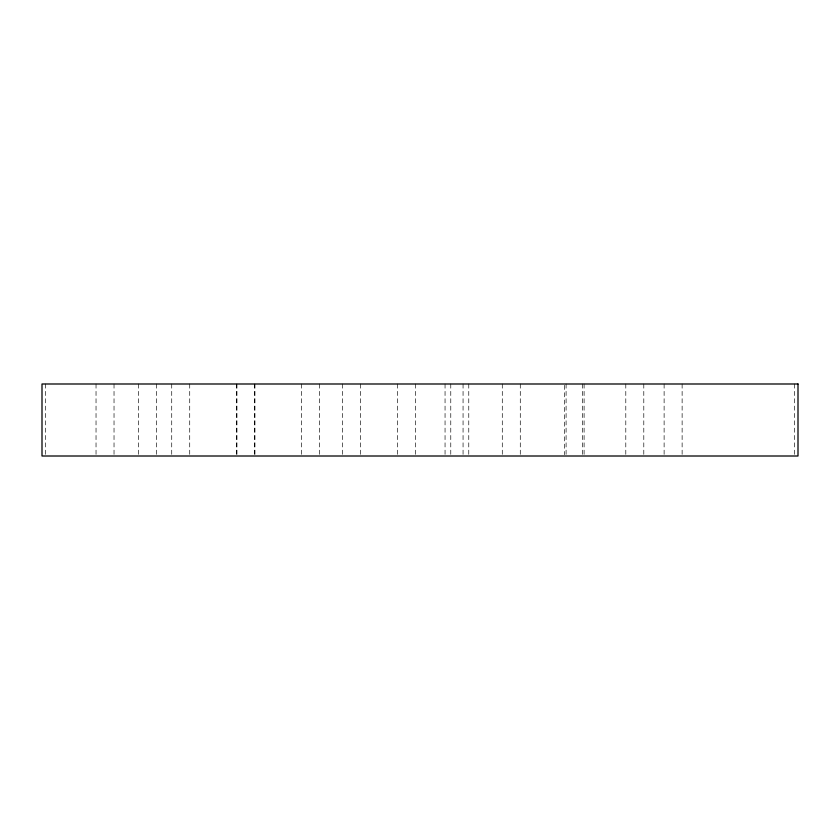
<?xml version="1.0" encoding="UTF-8"?>
<svg xmlns="http://www.w3.org/2000/svg" width="840" height="840" viewBox="0 0 840 840"><rect width="100%" height="100%" fill="white"/><g stroke="black" fill="none" stroke-linecap="round" stroke-linejoin="round"><path stroke-width="0.63" stroke-dasharray="4.2 3.15" d="M794.399 383.995L794.399 454.692M682.122 383.995L682.122 454.692M664.115 383.995L664.115 454.692M643.797 383.995L643.797 454.692M625.8 383.995L625.8 454.692M584.094 383.995L584.094 454.692M582.655 383.995L582.655 454.692M566.087 383.995L566.087 454.692M564.659 385.308L564.659 454.692M520.285 383.995L520.285 454.692M502.288 383.995L502.288 454.692M468.772 383.995L468.772 454.692M463.06 383.995L463.06 454.692M450.776 383.995L450.776 454.692M445.053 383.995L445.053 454.692M415.475 383.995L415.475 454.692M397.478 383.995L397.478 454.692M360.685 383.995L360.685 454.692M342.678 383.995L342.678 454.692M319.568 383.995L319.568 454.692M301.57 383.995L301.57 454.692M254.951 383.995L254.951 454.692M254.373 383.995L254.373 454.692M236.953 383.995L236.953 454.692M236.366 383.995L236.366 454.692M189.725 383.995L189.725 454.692M171.728 383.995L171.728 454.692M156.639 383.995L156.639 454.692M138.632 383.995L138.632 454.692M114.03 383.995L114.03 454.692M96.033 383.995L96.033 454.692M45.602 383.995L45.602 454.692"/><path stroke-width="1.26" d="M798 383.995L42 383.995L42 456.005L798 456.005L798 383.995"/></g></svg>
